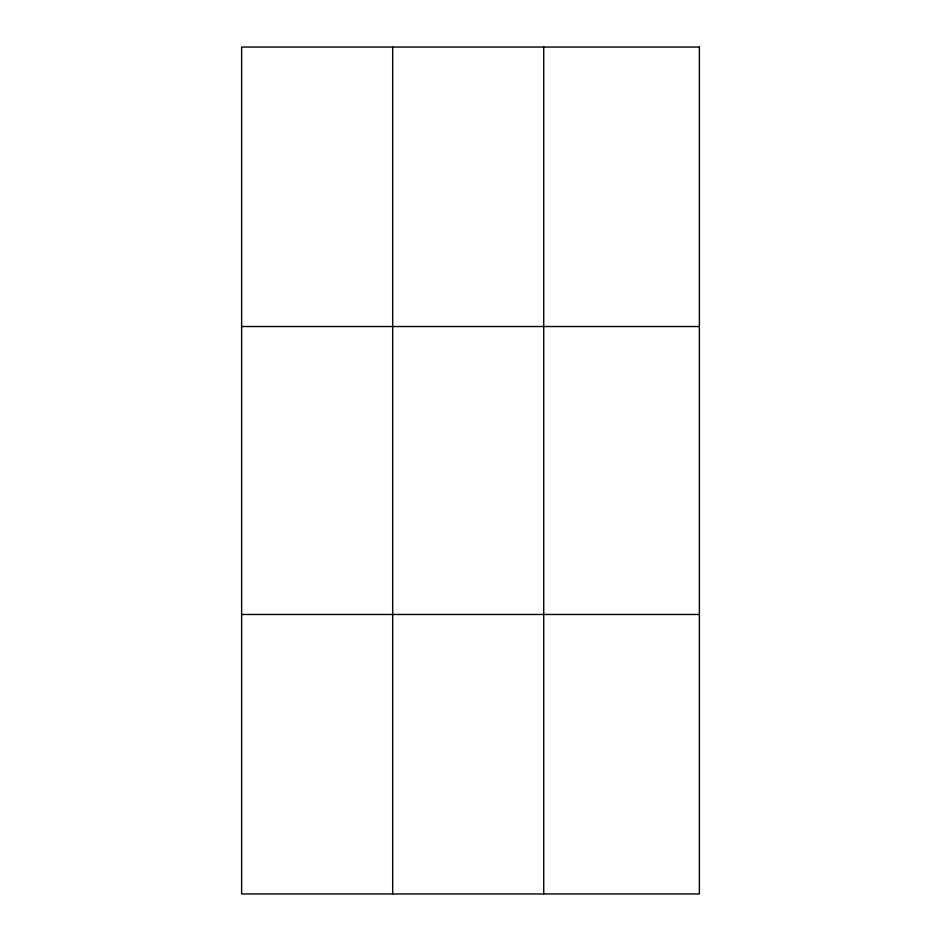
<?xml version="1.0" encoding="UTF-8"?>
<svg xmlns="http://www.w3.org/2000/svg" width="941" height="941" viewBox="0 0 941 941"><rect width="100%" height="100%" fill="white"/><g stroke="black" fill="none" stroke-linecap="round" stroke-linejoin="round"><path stroke-width="1.41" d="M392.679 47.05L392.679 893.95M543.733 47.05L543.733 893.95M241.625 326.527L699.375 326.527M241.625 614.473L699.375 614.473M699.375 47.05L699.375 893.95L241.625 893.95L241.625 47.05L699.375 47.05"/></g></svg>
